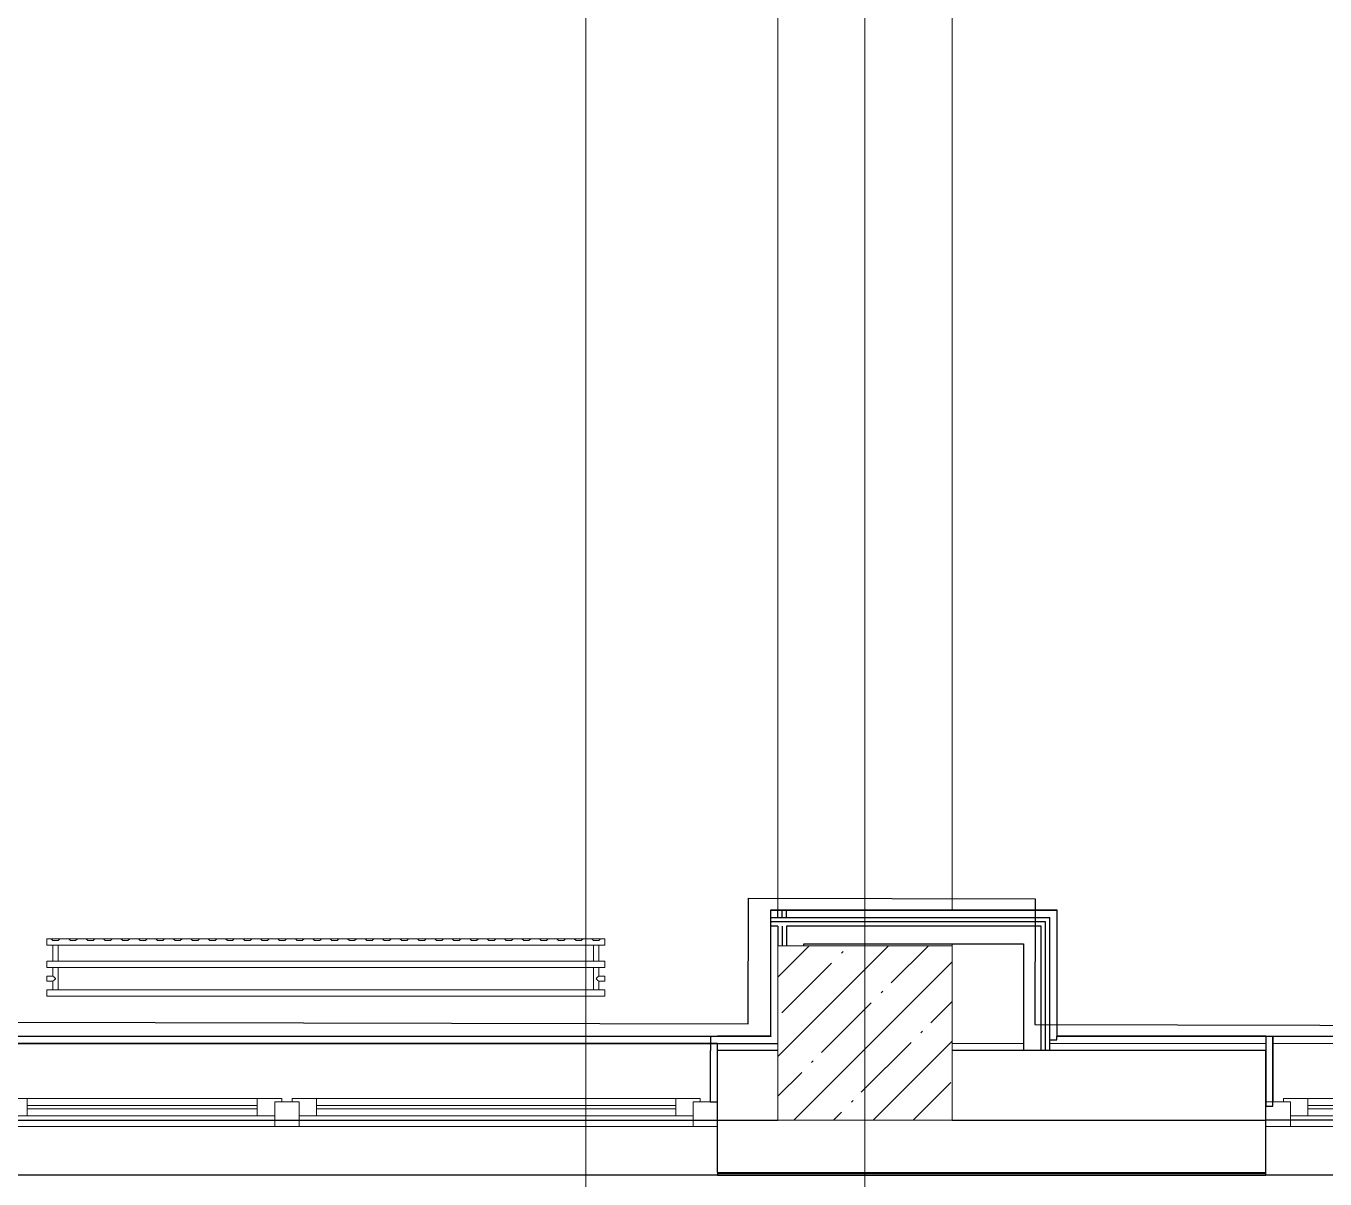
# Model space of a CAD drawing. Header units: millimetres. Extents: x 3914 to 443608, y -156176 to 78197.
# Drawn here: x 67011 to 70736, y -146382 to -143074 of the extents above; entities that cross this region are included whole.
import ezdxf

# ---------------------------------------------------------------- set-up
doc = ezdxf.new("R2010")
doc.units = ezdxf.units.MM
for name, color, linetype, lineweight in [('A-FLOR', 7, 'Continuous', 9), ('A-GLAZ', 7, 'Continuous', 9), ('A-GLAZ-1', 7, 'Continuous', 5), ('S-COLS-1', 7, 'Continuous', 5), ('Оси', 7, 'Continuous', 9)]:
    doc.layers.add(name, color=color, linetype=linetype, lineweight=lineweight)
doc.layers.add('M-EQPM-1', color=7, linetype='Continuous', lineweight=9, true_color=0xb2b2b2)

# ---------------------------------------------------------------- blocks, each defined once
blk = doc.blocks.new('BSC_Колонна _Прямоугольная - 500х500-V8-Объем проектирования 1 этажа')
at = {"layer": 'S-COLS-1'}
h = blk.add_hatch(dxfattribs=at)
h.set_pattern_fill('FP_12', color=256, style=0, pattern_type=2)
h.set_pattern_definition([(45, (-43160, -150), (-114.04925, 114.04925), []), (45, (-43045.95, -150), (-114.04925, 114.04925), [201.613, -40.323, 6.706, -33.617])])
h.paths.add_polyline_path([(250, -250), (250, 250), (-250, 250), (-250, -250)])
for p, q in [((250, 250), (-250, 250)), ((-250, 250), (-250, -250)), ((250, -250), (250, 250)), ((-250, -250), (250, -250))]:
    blk.add_line(p, q, dxfattribs=at)
blk = doc.blocks.new('120_Окно_СКБ_2Ст - 120_Окно_СКБ_2Ст 3100х2500 _мал_створка слева_-22446080-Объем проектирования 1 этажа')
at = {"layer": 'A-GLAZ'}
for p, q in [((-1550, -127), (-1550, -57)), ((-1550, -57), (-1480, -57)), ((-1480, -57), (-1480, -127)), ((650, -127), (650, -57)), ((650, -57), (720, -57)), ((720, -57), (720, -127)), ((1480, -127), (1480, -57)), ((1480, -57), (1550, -57)), ((1550, -57), (1550, -127)), ((650, -87), (-1480, -87)), ((-1480, -87), (-1480, -127)), ((-1430, -137), (-1430, -87)), ((600, -137), (600, -87)), ((650, -127), (650, -87)), ((1480, -87), (720, -87)), ((720, -87), (720, -127)), ((770, -137), (770, -87)), ((1430, -137), (1430, -87)), ((1480, -127), (1480, -87)), ((-1480, -127), (-1550, -127)), ((-1480, -127), (-1500, -127)), ((-1500, -127), (-1500, -137)), ((-1500, -137), (670, -137)), ((670, -137), (-1500, -137)), ((720, -127), (650, -127)), ((670, -127), (650, -127)), ((670, -137), (670, -127)), ((720, -127), (700, -127)), ((700, -127), (700, -137)), ((700, -137), (1500, -137)), ((1500, -137), (700, -137)), ((1550, -127), (1480, -127)), ((1500, -127), (1480, -127)), ((1500, -137), (1500, -127))]:
    blk.add_line(p, q, dxfattribs=at)
at = {"layer": 'A-GLAZ-1'}
for p, q in [((1550, -57), (-1550, -57)), ((-1430, -107), (600, -107)), ((770, -107), (1430, -107)), ((-1530, -127), (-1500, -127)), ((600, -117), (-1430, -117)), ((670, -127), (700, -127)), ((1430, -117), (770, -117)), ((1500, -127), (1530, -127))]:
    blk.add_line(p, q, dxfattribs=at)
blk = doc.blocks.new('120_Окно_СКБ_2Ст - 120_Окно_СКБ_2Ст 2100х2500 _мал створка справа_-V25-Объем проектирования 1 этажа')
at = {"layer": 'A-GLAZ'}
for p, q in [((-1050, -127), (-1050, -57)), ((-1050, -57), (-980, -57)), ((-980, -57), (-980, -127)), ((150, -127), (150, -57)), ((150, -57), (220, -57)), ((220, -57), (220, -127)), ((980, -127), (980, -57)), ((980, -57), (1050, -57)), ((1050, -57), (1050, -127)), ((150, -87), (-980, -87)), ((-980, -87), (-980, -127)), ((-930, -137), (-930, -87)), ((100, -137), (100, -87)), ((150, -127), (150, -87)), ((980, -87), (220, -87)), ((220, -87), (220, -127)), ((270, -137), (270, -87)), ((930, -137), (930, -87)), ((980, -127), (980, -87)), ((-980, -127), (-1050, -127)), ((-980, -127), (-1000, -127)), ((-1000, -127), (-1000, -137)), ((-1000, -137), (170, -137)), ((170, -137), (-1000, -137)), ((220, -127), (150, -127)), ((170, -127), (150, -127)), ((170, -137), (170, -127)), ((220, -127), (200, -127)), ((200, -127), (200, -137)), ((200, -137), (1000, -137)), ((1000, -137), (200, -137)), ((1050, -127), (980, -127)), ((1000, -127), (980, -127)), ((1000, -137), (1000, -127))]:
    blk.add_line(p, q, dxfattribs=at)
at = {"layer": 'A-GLAZ-1'}
for p, q in [((1050, -57), (-1050, -57)), ((-930, -107), (100, -107)), ((270, -107), (930, -107)), ((-1030, -127), (-1000, -127)), ((100, -117), (-930, -117)), ((170, -127), (200, -127)), ((930, -117), (270, -117)), ((1000, -127), (1030, -127))]:
    blk.add_line(p, q, dxfattribs=at)
blk = doc.blocks.new('radiator_prado_classic_z_tip_30_po exemplyaru - Classic Z Тип 30-500-V218-Объем проектирования 1 этажа')
at = {"layer": 'M-EQPM-1'}
for p, q in [((0, 228), (0, 210)), ((1600, 228), (0, 228)), ((0, 210), (0, 228)), ((0, 228), (12.5, 228)), ((12.5, 228), (37.5, 228)), ((37.5, 228), (12.5, 228)), ((12.5, 228), (37.5, 228)), ((12.5, 228), (17.5, 223)), ((12.5, 228), (17.5, 223)), ((32.5, 223), (37.5, 228)), ((37.5, 228), (32.5, 223)), ((37.5, 228), (62.5, 228)), ((62.5, 228), (87.5, 228)), ((87.5, 228), (62.5, 228)), ((62.5, 228), (87.5, 228)), ((62.5, 228), (67.5, 223)), ((62.5, 228), (67.5, 223)), ((82.5, 223), (87.5, 228)), ((87.5, 228), (82.5, 223)), ((87.5, 228), (112.5, 228)), ((112.5, 228), (137.5, 228)), ((137.5, 228), (112.5, 228)), ((112.5, 228), (137.5, 228)), ((112.5, 228), (117.5, 223)), ((112.5, 228), (117.5, 223)), ((132.5, 223), (137.5, 228)), ((137.5, 228), (132.5, 223)), ((137.5, 228), (162.5, 228)), ((162.5, 228), (187.5, 228)), ((187.5, 228), (162.5, 228)), ((162.5, 228), (187.5, 228)), ((162.5, 228), (167.5, 223)), ((162.5, 228), (167.5, 223)), ((182.5, 223), (187.5, 228)), ((187.5, 228), (182.5, 223)), ((187.5, 228), (212.5, 228)), ((212.5, 228), (237.5, 228)), ((237.5, 228), (212.5, 228)), ((212.5, 228), (237.5, 228)), ((212.5, 228), (217.5, 223)), ((212.5, 228), (217.5, 223)), ((232.5, 223), (237.5, 228)), ((237.5, 228), (232.5, 223)), ((237.5, 228), (262.5, 228)), ((262.5, 228), (287.5, 228)), ((287.5, 228), (262.5, 228)), ((262.5, 228), (287.5, 228)), ((262.5, 228), (267.5, 223)), ((262.5, 228), (267.5, 223)), ((282.5, 223), (287.5, 228)), ((287.5, 228), (282.5, 223)), ((287.5, 228), (312.5, 228)), ((312.5, 228), (337.5, 228)), ((337.5, 228), (312.5, 228)), ((312.5, 228), (337.5, 228)), ((312.5, 228), (317.5, 223)), ((312.5, 228), (317.5, 223)), ((332.5, 223), (337.5, 228)), ((337.5, 228), (332.5, 223)), ((337.5, 228), (362.5, 228)), ((362.5, 228), (387.5, 228)), ((387.5, 228), (362.5, 228)), ((362.5, 228), (387.5, 228)), ((362.5, 228), (367.5, 223)), ((362.5, 228), (367.5, 223)), ((382.5, 223), (387.5, 228)), ((387.5, 228), (382.5, 223)), ((387.5, 228), (412.5, 228)), ((412.5, 228), (437.5, 228)), ((437.5, 228), (412.5, 228)), ((412.5, 228), (437.5, 228)), ((412.5, 228), (417.5, 223)), ((412.5, 228), (417.5, 223)), ((432.5, 223), (437.5, 228)), ((437.5, 228), (432.5, 223)), ((437.5, 228), (462.5, 228)), ((462.5, 228), (487.5, 228)), ((487.5, 228), (462.5, 228)), ((462.5, 228), (487.5, 228)), ((462.5, 228), (467.5, 223)), ((462.5, 228), (467.5, 223)), ((482.5, 223), (487.5, 228)), ((487.5, 228), (482.5, 223)), ((487.5, 228), (512.5, 228)), ((512.5, 228), (537.5, 228)), ((537.5, 228), (512.5, 228)), ((512.5, 228), (537.5, 228)), ((512.5, 228), (517.5, 223)), ((512.5, 228), (517.5, 223)), ((532.5, 223), (537.5, 228)), ((537.5, 228), (532.5, 223)), ((537.5, 228), (562.5, 228)), ((562.5, 228), (587.5, 228)), ((587.5, 228), (562.5, 228)), ((562.5, 228), (587.5, 228)), ((562.5, 228), (567.5, 223)), ((562.5, 228), (567.5, 223)), ((582.5, 223), (587.5, 228)), ((587.5, 228), (582.5, 223)), ((587.5, 228), (612.5, 228)), ((612.5, 228), (637.5, 228)), ((637.5, 228), (612.5, 228)), ((612.5, 228), (637.5, 228)), ((612.5, 228), (617.5, 223)), ((612.5, 228), (617.5, 223)), ((632.5, 223), (637.5, 228)), ((637.5, 228), (632.5, 223)), ((637.5, 228), (662.5, 228)), ((662.5, 228), (687.5, 228)), ((687.5, 228), (662.5, 228)), ((662.5, 228), (687.5, 228)), ((662.5, 228), (667.5, 223)), ((662.5, 228), (667.5, 223)), ((682.5, 223), (687.5, 228)), ((687.5, 228), (682.5, 223)), ((687.5, 228), (712.5, 228)), ((712.5, 228), (737.5, 228)), ((737.5, 228), (712.5, 228)), ((712.5, 228), (737.5, 228)), ((712.5, 228), (717.5, 223)), ((712.5, 228), (717.5, 223)), ((732.5, 223), (737.5, 228)), ((737.5, 228), (732.5, 223)), ((737.5, 228), (762.5, 228)), ((762.5, 228), (787.5, 228)), ((787.5, 228), (762.5, 228)), ((762.5, 228), (787.5, 228)), ((762.5, 228), (767.5, 223)), ((762.5, 228), (767.5, 223)), ((782.5, 223), (787.5, 228)), ((787.5, 228), (782.5, 223)), ((787.5, 228), (812.5, 228)), ((812.5, 228), (837.5, 228)), ((837.5, 228), (812.5, 228)), ((812.5, 228), (837.5, 228)), ((812.5, 228), (817.5, 223)), ((812.5, 228), (817.5, 223)), ((832.5, 223), (837.5, 228)), ((837.5, 228), (832.5, 223)), ((837.5, 228), (862.5, 228)), ((862.5, 228), (887.5, 228)), ((887.5, 228), (862.5, 228)), ((862.5, 228), (887.5, 228)), ((862.5, 228), (867.5, 223)), ((862.5, 228), (867.5, 223)), ((882.5, 223), (887.5, 228)), ((887.5, 228), (882.5, 223)), ((887.5, 228), (912.5, 228)), ((912.5, 228), (937.5, 228)), ((937.5, 228), (912.5, 228)), ((912.5, 228), (937.5, 228)), ((912.5, 228), (917.5, 223)), ((912.5, 228), (917.5, 223)), ((932.5, 223), (937.5, 228)), ((937.5, 228), (932.5, 223)), ((937.5, 228), (962.5, 228)), ((962.5, 228), (987.5, 228)), ((987.5, 228), (962.5, 228)), ((962.5, 228), (987.5, 228)), ((962.5, 228), (967.5, 223)), ((962.5, 228), (967.5, 223)), ((982.5, 223), (987.5, 228)), ((987.5, 228), (982.5, 223)), ((987.5, 228), (1012.5, 228)), ((1012.5, 228), (1037.5, 228)), ((1037.5, 228), (1012.5, 228)), ((1012.5, 228), (1037.5, 228)), ((1012.5, 228), (1017.5, 223)), ((1012.5, 228), (1017.5, 223)), ((1032.5, 223), (1037.5, 228)), ((1037.5, 228), (1032.5, 223)), ((1037.5, 228), (1062.5, 228)), ((1062.5, 228), (1087.5, 228)), ((1087.5, 228), (1062.5, 228)), ((1062.5, 228), (1087.5, 228)), ((1062.5, 228), (1067.5, 223)), ((1062.5, 228), (1067.5, 223)), ((1082.5, 223), (1087.5, 228)), ((1087.5, 228), (1082.5, 223)), ((1087.5, 228), (1112.5, 228)), ((1112.5, 228), (1137.5, 228)), ((1137.5, 228), (1112.5, 228)), ((1112.5, 228), (1137.5, 228)), ((1112.5, 228), (1117.5, 223)), ((1112.5, 228), (1117.5, 223)), ((1132.5, 223), (1137.5, 228)), ((1137.5, 228), (1132.5, 223)), ((1137.5, 228), (1162.5, 228)), ((1162.5, 228), (1187.5, 228)), ((1187.5, 228), (1162.5, 228)), ((1162.5, 228), (1187.5, 228)), ((1162.5, 228), (1167.5, 223)), ((1162.5, 228), (1167.5, 223)), ((1182.5, 223), (1187.5, 228)), ((1187.5, 228), (1182.5, 223)), ((1187.5, 228), (1212.5, 228)), ((1212.5, 228), (1237.5, 228)), ((1237.5, 228), (1212.5, 228)), ((1212.5, 228), (1237.5, 228)), ((1212.5, 228), (1217.5, 223)), ((1212.5, 228), (1217.5, 223)), ((1232.5, 223), (1237.5, 228)), ((1237.5, 228), (1232.5, 223)), ((1237.5, 228), (1262.5, 228)), ((1262.5, 228), (1287.5, 228)), ((1287.5, 228), (1262.5, 228)), ((1262.5, 228), (1287.5, 228)), ((1262.5, 228), (1267.5, 223)), ((1262.5, 228), (1267.5, 223)), ((1282.5, 223), (1287.5, 228)), ((1287.5, 228), (1282.5, 223)), ((1287.5, 228), (1312.5, 228)), ((1312.5, 228), (1337.5, 228)), ((1337.5, 228), (1312.5, 228)), ((1312.5, 228), (1337.5, 228)), ((1312.5, 228), (1317.5, 223)), ((1312.5, 228), (1317.5, 223)), ((1332.5, 223), (1337.5, 228)), ((1337.5, 228), (1332.5, 223)), ((1337.5, 228), (1362.5, 228)), ((1362.5, 228), (1387.5, 228)), ((1387.5, 228), (1362.5, 228)), ((1362.5, 228), (1387.5, 228)), ((1362.5, 228), (1367.5, 223)), ((1362.5, 228), (1367.5, 223)), ((1382.5, 223), (1387.5, 228)), ((1387.5, 228), (1382.5, 223)), ((1387.5, 228), (1412.5, 228)), ((1437.5, 228), (1412.5, 228)), ((1412.5, 228), (1437.5, 228)), ((1412.5, 228), (1417.5, 223)), ((1412.5, 228), (1417.5, 223)), ((1413.9, 228), (1437.5, 228)), ((1432.5, 223), (1437.5, 228)), ((1437.5, 228), (1432.5, 223)), ((1437.5, 228), (1462.5, 228)), ((1462.5, 228), (1487.5, 228)), ((1487.5, 228), (1462.5, 228)), ((1462.5, 228), (1487.5, 228)), ((1462.5, 228), (1467.5, 223)), ((1462.5, 228), (1467.5, 223)), ((1482.5, 223), (1487.5, 228)), ((1487.5, 228), (1482.5, 223)), ((1487.5, 228), (1512.5, 228)), ((1512.5, 228), (1537.5, 228)), ((1537.5, 228), (1512.5, 228)), ((1512.5, 228), (1537.5, 228)), ((1512.5, 228), (1517.5, 223)), ((1512.5, 228), (1517.5, 223)), ((1532.5, 223), (1537.5, 228)), ((1537.5, 228), (1532.5, 223)), ((1537.5, 228), (1562.5, 228)), ((1562.5, 228), (1587.5, 228)), ((1587.5, 228), (1562.5, 228)), ((1562.5, 228), (1587.5, 228)), ((1562.5, 228), (1567.5, 223)), ((1562.5, 228), (1567.5, 223)), ((1582.5, 223), (1587.5, 228)), ((1587.5, 228), (1582.5, 223)), ((1587.5, 228), (1600, 228)), ((1600, 210), (1600, 228)), ((1600, 228), (1600, 210)), ((0, 210), (1600, 210)), ((17.8, 210), (0, 210)), ((32.5, 223), (17.5, 223)), ((17.5, 223), (32.5, 223)), ((17.5, 210), (17.5, 164)), ((17.5, 210), (17.5, 164)), ((17.8, 210), (17.5, 210)), ((17.5, 210), (17.8, 210)), ((17.8, 210), (17.5, 210)), ((17.5, 210), (32.5, 210)), ((32.2, 210), (17.8, 210)), ((17.8, 210), (32.2, 210)), ((32.2, 210), (17.8, 210)), ((32.5, 210), (32.2, 210)), ((32.2, 210), (32.5, 210)), ((32.5, 210), (32.2, 210)), ((1567.8, 210), (32.2, 210)), ((32.5, 164), (32.5, 210)), ((32.5, 164), (32.5, 210)), ((82.5, 223), (67.5, 223)), ((67.5, 223), (82.5, 223)), ((132.5, 223), (117.5, 223)), ((117.5, 223), (132.5, 223)), ((182.5, 223), (167.5, 223)), ((167.5, 223), (182.5, 223)), ((232.5, 223), (217.5, 223)), ((217.5, 223), (232.5, 223)), ((282.5, 223), (267.5, 223)), ((267.5, 223), (282.5, 223)), ((332.5, 223), (317.5, 223)), ((317.5, 223), (332.5, 223)), ((382.5, 223), (367.5, 223)), ((367.5, 223), (382.5, 223)), ((432.5, 223), (417.5, 223)), ((417.5, 223), (432.5, 223)), ((482.5, 223), (467.5, 223)), ((467.5, 223), (482.5, 223)), ((532.5, 223), (517.5, 223)), ((517.5, 223), (532.5, 223)), ((582.5, 223), (567.5, 223)), ((567.5, 223), (582.5, 223)), ((632.5, 223), (617.5, 223)), ((617.5, 223), (632.5, 223)), ((682.5, 223), (667.5, 223)), ((667.5, 223), (682.5, 223)), ((732.5, 223), (717.5, 223)), ((717.5, 223), (732.5, 223)), ((782.5, 223), (767.5, 223)), ((767.5, 223), (782.5, 223)), ((832.5, 223), (817.5, 223)), ((817.5, 223), (832.5, 223)), ((882.5, 223), (867.5, 223)), ((867.5, 223), (882.5, 223)), ((932.5, 223), (917.5, 223)), ((917.5, 223), (932.5, 223)), ((982.5, 223), (967.5, 223)), ((967.5, 223), (982.5, 223)), ((1032.5, 223), (1017.5, 223)), ((1017.5, 223), (1032.5, 223)), ((1082.5, 223), (1067.5, 223)), ((1067.5, 223), (1082.5, 223)), ((1132.5, 223), (1117.5, 223)), ((1117.5, 223), (1132.5, 223)), ((1182.5, 223), (1167.5, 223)), ((1167.5, 223), (1182.5, 223)), ((1232.5, 223), (1217.5, 223)), ((1217.5, 223), (1232.5, 223)), ((1282.5, 223), (1267.5, 223)), ((1267.5, 223), (1282.5, 223)), ((1332.5, 223), (1317.5, 223)), ((1317.5, 223), (1332.5, 223)), ((1382.5, 223), (1367.5, 223)), ((1367.5, 223), (1382.5, 223)), ((1432.5, 223), (1417.5, 223)), ((1417.5, 223), (1432.5, 223)), ((1482.5, 223), (1467.5, 223)), ((1467.5, 223), (1482.5, 223)), ((1532.5, 223), (1517.5, 223)), ((1517.5, 223), (1532.5, 223)), ((1582.5, 223), (1567.5, 223)), ((1567.5, 223), (1582.5, 223)), ((1567.5, 210), (1567.5, 164)), ((1567.5, 210), (1567.5, 164)), ((1567.8, 210), (1567.5, 210)), ((1567.5, 210), (1582.5, 210)), ((1567.8, 210), (1567.5, 210)), ((1567.5, 210), (1567.8, 210)), ((1582.2, 210), (1567.8, 210)), ((1582.2, 210), (1567.8, 210)), ((1567.8, 210), (1582.2, 210)), ((1582.5, 210), (1582.2, 210)), ((1582.5, 210), (1582.2, 210)), ((1582.2, 210), (1582.5, 210)), ((1600, 210), (1582.2, 210)), ((1582.5, 164), (1582.5, 210)), ((1582.5, 164), (1582.5, 210)), ((1600, 164), (0, 164)), ((0, 164), (0, 146)), ((0, 146), (0, 164)), ((0, 164), (17.8, 164)), ((17.8, 164), (17.5, 164)), ((17.5, 164), (17.8, 164)), ((17.8, 164), (17.5, 164)), ((17.5, 164), (32.5, 164)), ((32.2, 164), (17.8, 164)), ((17.8, 164), (32.2, 164)), ((32.2, 164), (17.8, 164)), ((32.5, 164), (32.2, 164)), ((32.2, 164), (32.5, 164)), ((32.5, 164), (32.2, 164)), ((32.2, 164), (1567.8, 164)), ((1567.8, 164), (1567.5, 164)), ((1567.5, 164), (1582.5, 164)), ((1567.8, 164), (1567.5, 164)), ((1567.5, 164), (1567.8, 164)), ((1582.2, 164), (1567.8, 164)), ((1582.2, 164), (1567.8, 164)), ((1567.8, 164), (1582.2, 164)), ((1582.5, 164), (1582.2, 164)), ((1582.5, 164), (1582.2, 164)), ((1582.2, 164), (1582.5, 164)), ((1582.2, 164), (1600, 164)), ((1600, 146), (1600, 164)), ((1600, 164), (1600, 146)), ((0, 146), (1600, 146)), ((18.5, 146), (0, 146)), ((17.5, 121.5), (0, 121.5)), ((17.5, 121.5), (0, 121.5)), ((0, 121.5), (0, 120.5)), ((0, 106.5), (0, 121.5)), ((0, 120.5), (0, 107.5)), ((0, 120.5), (0, 119.3)), ((0, 114), (0, 120.5)), ((0, 120.5), (0, 120.5)), ((0, 119.3), (0, 117.8)), ((0, 117.8), (0, 114)), ((0, 114), (0, 110.3)), ((0, 107.5), (0, 114)), ((17.5, 146), (17.5, 121.5)), ((17.5, 146), (17.5, 121.5)), ((17.5, 146), (18.5, 146)), ((18.5, 146), (17.5, 146)), ((17.5, 146), (18.5, 146)), ((32.5, 146), (17.5, 146)), ((18.5, 146), (32.2, 146)), ((32.2, 146), (18.5, 146)), ((18.5, 146), (32.2, 146)), ((32.2, 146), (32.5, 146)), ((32.5, 146), (32.2, 146)), ((32.2, 146), (32.5, 146)), ((1567.8, 146), (32.2, 146)), ((32.5, 82), (32.5, 146)), ((32.5, 82), (32.5, 146)), ((1567.5, 146), (1567.5, 82)), ((1567.5, 146), (1567.5, 82)), ((1567.5, 146), (1567.8, 146)), ((1582.5, 146), (1567.5, 146)), ((1567.5, 146), (1567.8, 146)), ((1567.8, 146), (1567.5, 146)), ((1567.8, 146), (1581.5, 146)), ((1567.8, 146), (1581.5, 146)), ((1581.5, 146), (1567.8, 146)), ((1581.5, 146), (1582.5, 146)), ((1581.5, 146), (1582.5, 146)), ((1582.5, 146), (1581.5, 146)), ((1600, 146), (1581.5, 146)), ((1582.5, 121.5), (1582.5, 146)), ((1582.5, 121.5), (1582.5, 146)), ((1600, 121.5), (1582.5, 121.5)), ((1600, 121.5), (1582.5, 121.5)), ((1600, 121.5), (1600, 106.5)), ((1600, 120.5), (1600, 121.5)), ((1600, 121.5), (1600, 120.5)), ((1600, 120.5), (1600, 121.5)), ((1600, 107.5), (1600, 120.5)), ((1600, 120.5), (1600, 107.5)), ((1600, 107.5), (1600, 120.5)), ((0, 110.3), (0, 108.7)), ((0, 108.7), (0, 107.5)), ((0, 107.5), (0, 106.5)), ((0, 107.5), (0, 107.5)), ((0, 106.5), (17.5, 106.5)), ((0, 106.5), (17.5, 106.5)), ((1600, 82), (0, 82)), ((0, 82), (0, 64)), ((0, 64), (0, 82)), ((0, 82), (18.5, 82)), ((17.5, 106.5), (17.5, 82)), ((17.5, 106.5), (17.5, 82)), ((18.5, 82), (17.5, 82)), ((17.5, 82), (18.5, 82)), ((18.5, 82), (17.5, 82)), ((17.5, 82), (32.5, 82)), ((32.2, 82), (18.5, 82)), ((18.5, 82), (32.2, 82)), ((32.2, 82), (18.5, 82)), ((32.5, 82), (32.2, 82)), ((32.2, 82), (32.5, 82)), ((32.5, 82), (32.2, 82)), ((32.2, 82), (1567.8, 82)), ((1567.8, 82), (1567.5, 82)), ((1567.5, 82), (1582.5, 82)), ((1567.8, 82), (1567.5, 82)), ((1567.5, 82), (1567.8, 82)), ((1581.5, 82), (1567.8, 82)), ((1581.5, 82), (1567.8, 82)), ((1567.8, 82), (1581.5, 82)), ((1582.5, 82), (1581.5, 82)), ((1582.5, 82), (1581.5, 82)), ((1581.5, 82), (1582.5, 82)), ((1581.5, 82), (1600, 82)), ((1582.5, 82), (1582.5, 106.5)), ((1582.5, 106.5), (1600, 106.5)), ((1582.5, 82), (1582.5, 106.5)), ((1582.5, 106.5), (1600, 106.5)), ((1600, 106.5), (1600, 107.5)), ((1600, 107.5), (1600, 106.5)), ((1600, 106.5), (1600, 107.5)), ((1600, 64), (1600, 82)), ((1600, 82), (1600, 64)), ((1600, 64), (0, 64)), ((0, 64), (1600, 64))]:
    blk.add_line(p, q, dxfattribs=at)
for points, knots in [([(18.5, 120.5), (18.4, 120.6), (18.3, 120.7), (18.1, 120.9), (17.9, 121.1), (17.8, 121.2), (17.7, 121.3), (17.5, 121.5), (17.5, 121.5), (17.5, 121.5)], [0.7142857, 0.7142857, 0.7142857, 0.7142857, 0.75, 0.7857143, 0.8214286, 0.8571429, 0.8928571, 0.9285714, 1, 1, 1, 1]), ([(17.5, 121.5), (17.5, 121.5), (17.5, 121.5), (17.7, 121.3), (17.8, 121.2), (17.9, 121.1), (18.1, 120.9), (18.3, 120.7), (18.4, 120.6), (18.5, 120.5)], [0, 0, 0, 0, 0.0714286, 0.1071429, 0.1428571, 0.1785714, 0.2142857, 0.25, 0.2857143, 0.2857143, 0.2857143, 0.2857143]), ([(17.5, 121.5), (17.5, 121.5), (17.5, 121.5), (17.7, 121.3), (17.8, 121.2), (17.9, 121.1), (18.1, 120.9), (18.3, 120.7), (18.4, 120.6), (18.5, 120.5)], [0, 0, 0, 0, 0.0714286, 0.1071429, 0.1428571, 0.1785714, 0.2142857, 0.25, 0.2857143, 0.2857143, 0.2857143, 0.2857143]), ([(25, 114), (24.5, 114.5), (23.6, 115.4), (22.4, 116.6), (21.6, 117.4), (21.1, 117.9), (20.8, 118.2), (20.5, 118.5), (20.2, 118.8), (19.8, 119.1), (19.6, 119.4), (19.3, 119.7), (19, 120), (18.7, 120.3), (18.5, 120.5), (18.3, 120.7), (18.1, 120.9), (17.9, 121.1), (17.8, 121.2), (17.7, 121.3), (17.5, 121.5), (17.5, 121.5), (17.5, 121.5)], [0, 0, 0, 0, 0.142857, 0.285714, 0.357143, 0.392857, 0.428571, 0.464286, 0.5, 0.535714, 0.571429, 0.607143, 0.642857, 0.678571, 0.714286, 0.75, 0.785714, 0.821429, 0.857143, 0.892857, 0.928571, 1, 1, 1, 1]), ([(17.5, 106.5), (17.5, 106.5), (17.5, 106.5), (17.7, 106.7), (17.8, 106.8), (17.9, 106.9), (18.1, 107.1), (18.3, 107.3), (18.5, 107.5), (18.7, 107.7), (19, 108), (19.3, 108.3), (19.6, 108.6), (19.8, 108.9), (20.3, 109.3), (20.7, 109.7), (21.1, 110.1), (21.6, 110.6), (22.4, 111.4), (23.6, 112.6), (24.5, 113.5), (25, 114)], [0, 0, 0, 0, 0.071429, 0.107143, 0.142857, 0.178571, 0.214286, 0.25, 0.285714, 0.321429, 0.357143, 0.392857, 0.428571, 0.464286, 0.5, 0.571429, 0.607143, 0.642857, 0.714286, 0.857143, 1, 1, 1, 1]), ([(22.1, 116.9), (21.9, 117.1), (21.6, 117.4), (21.1, 117.9), (20.8, 118.2), (20.5, 118.5), (20.2, 118.8), (19.9, 119.2), (19.7, 119.3), (19.6, 119.4)], [0.2857143, 0.2857143, 0.2857143, 0.2857143, 0.3571429, 0.3928571, 0.4285714, 0.4642857, 0.5, 0.5357143, 0.5714286, 0.5714286, 0.5714286, 0.5714286]), ([(19.6, 119.4), (19.7, 119.3), (19.9, 119.2), (20.3, 118.7), (20.7, 118.3), (21.1, 117.9), (21.6, 117.4), (21.9, 117.1), (22.1, 116.9)], [0.4285714, 0.4285714, 0.4285714, 0.4285714, 0.4642857, 0.5, 0.5714286, 0.6071429, 0.6428571, 0.7142857, 0.7142857, 0.7142857, 0.7142857]), ([(19.6, 119.4), (19.7, 119.3), (19.8, 119.1), (20.3, 118.7), (20.7, 118.3), (21.1, 117.9), (21.6, 117.4), (21.9, 117.1), (22.1, 116.9)], [0.4285714, 0.4285714, 0.4285714, 0.4285714, 0.4642857, 0.5, 0.5714286, 0.6071429, 0.6428571, 0.7142857, 0.7142857, 0.7142857, 0.7142857]), ([(1575, 114), (1575.5, 114.5), (1576.4, 115.4), (1577.6, 116.6), (1578.4, 117.4), (1578.9, 117.9), (1579.2, 118.2), (1579.5, 118.5), (1579.8, 118.8), (1580.1, 119.2), (1580.4, 119.4), (1580.7, 119.7), (1581, 120), (1581.3, 120.3), (1581.5, 120.5), (1581.7, 120.7), (1581.9, 120.9), (1582.1, 121.1), (1582.2, 121.2), (1582.3, 121.3), (1582.5, 121.5), (1582.5, 121.5), (1582.5, 121.5)], [0, 0, 0, 0, 0.142857, 0.285714, 0.357143, 0.392857, 0.428571, 0.464286, 0.5, 0.535714, 0.571429, 0.607143, 0.642857, 0.678571, 0.714286, 0.75, 0.785714, 0.821429, 0.857143, 0.892857, 0.928571, 1, 1, 1, 1]), ([(1582.5, 106.5), (1582.5, 106.5), (1582.5, 106.5), (1582.3, 106.7), (1582.2, 106.8), (1582.1, 106.9), (1581.9, 107.1), (1581.7, 107.3), (1581.5, 107.5), (1581.3, 107.7), (1581, 108), (1580.7, 108.3), (1580.4, 108.6), (1580.1, 108.8), (1579.7, 109.3), (1579.3, 109.7), (1578.9, 110.1), (1578.4, 110.6), (1577.6, 111.4), (1576.4, 112.6), (1575.5, 113.5), (1575, 114)], [0, 0, 0, 0, 0.071429, 0.107143, 0.142857, 0.178571, 0.214286, 0.25, 0.285714, 0.321429, 0.357143, 0.392857, 0.428571, 0.464286, 0.5, 0.571429, 0.607143, 0.642857, 0.714286, 0.857143, 1, 1, 1, 1]), ([(1580.4, 119.4), (1580.3, 119.3), (1580.1, 119.2), (1579.7, 118.7), (1579.3, 118.3), (1578.9, 117.9), (1578.4, 117.4), (1578.1, 117.1), (1577.9, 116.9)], [0.4285714, 0.4285714, 0.4285714, 0.4285714, 0.4642857, 0.5, 0.5714286, 0.6071429, 0.6428571, 0.7142857, 0.7142857, 0.7142857, 0.7142857]), ([(1580.4, 119.4), (1580.3, 119.3), (1580.1, 119.2), (1579.7, 118.7), (1579.3, 118.3), (1578.9, 117.9), (1578.4, 117.4), (1578.1, 117.1), (1577.9, 116.9)], [0.4285714, 0.4285714, 0.4285714, 0.4285714, 0.4642857, 0.5, 0.5714286, 0.6071429, 0.6428571, 0.7142857, 0.7142857, 0.7142857, 0.7142857]), ([(1577.9, 116.9), (1578.1, 117.1), (1578.4, 117.4), (1578.9, 117.9), (1579.2, 118.2), (1579.5, 118.5), (1579.8, 118.8), (1580.1, 119.2), (1580.3, 119.3), (1580.4, 119.4)], [0.2857143, 0.2857143, 0.2857143, 0.2857143, 0.3571429, 0.3928571, 0.4285714, 0.4642857, 0.5, 0.5357143, 0.5714286, 0.5714286, 0.5714286, 0.5714286]), ([(1582.5, 121.5), (1582.5, 121.5), (1582.5, 121.5), (1582.3, 121.3), (1582.2, 121.2), (1582.1, 121.1), (1581.9, 120.9), (1581.7, 120.7), (1581.6, 120.6), (1581.5, 120.5)], [0, 0, 0, 0, 0.0714286, 0.1071429, 0.1428571, 0.1785714, 0.2142857, 0.25, 0.2857143, 0.2857143, 0.2857143, 0.2857143]), ([(1582.5, 121.5), (1582.5, 121.5), (1582.5, 121.5), (1582.3, 121.3), (1582.2, 121.2), (1582.1, 121.1), (1581.9, 120.9), (1581.7, 120.7), (1581.6, 120.6), (1581.5, 120.5)], [0, 0, 0, 0, 0.0714286, 0.1071429, 0.1428571, 0.1785714, 0.2142857, 0.25, 0.2857143, 0.2857143, 0.2857143, 0.2857143]), ([(1581.5, 120.5), (1581.6, 120.6), (1581.7, 120.7), (1581.9, 120.9), (1582.1, 121.1), (1582.2, 121.2), (1582.3, 121.3), (1582.5, 121.5), (1582.5, 121.5), (1582.5, 121.5)], [0.7142857, 0.7142857, 0.7142857, 0.7142857, 0.75, 0.7857143, 0.8214286, 0.8571429, 0.8928571, 0.9285714, 1, 1, 1, 1]), ([(17.5, 106.5), (17.5, 106.5), (17.5, 106.5), (17.7, 106.7), (17.8, 106.8), (17.9, 106.9), (18.1, 107.1), (18.3, 107.3), (18.4, 107.4), (18.5, 107.5)], [0, 0, 0, 0, 0.0714286, 0.1071429, 0.1428571, 0.1785714, 0.2142857, 0.25, 0.2857143, 0.2857143, 0.2857143, 0.2857143]), ([(18.5, 107.5), (18.4, 107.4), (18.3, 107.3), (18.1, 107.1), (17.9, 106.9), (17.8, 106.8), (17.7, 106.7), (17.5, 106.5), (17.5, 106.5), (17.5, 106.5)], [0.7142857, 0.7142857, 0.7142857, 0.7142857, 0.75, 0.7857143, 0.8214286, 0.8571429, 0.8928571, 0.9285714, 1, 1, 1, 1]), ([(18.5, 107.5), (18.4, 107.4), (18.3, 107.3), (18.1, 107.1), (17.9, 106.9), (17.8, 106.8), (17.7, 106.7), (17.5, 106.5), (17.5, 106.5), (17.5, 106.5)], [0.7142857, 0.7142857, 0.7142857, 0.7142857, 0.75, 0.7857143, 0.8214286, 0.8571429, 0.8928571, 0.9285714, 1, 1, 1, 1]), ([(19.6, 108.6), (19.7, 108.7), (19.9, 108.8), (20.3, 109.3), (20.7, 109.7), (21.1, 110.1), (21.6, 110.6), (21.9, 110.9), (22.1, 111.1)], [0.4285714, 0.4285714, 0.4285714, 0.4285714, 0.4642857, 0.5, 0.5714286, 0.6071429, 0.6428571, 0.7142857, 0.7142857, 0.7142857, 0.7142857]), ([(22.1, 111.1), (21.9, 110.9), (21.6, 110.6), (21.1, 110.1), (20.8, 109.8), (20.5, 109.5), (20.2, 109.2), (19.9, 108.8), (19.7, 108.7), (19.6, 108.6)], [0.2857143, 0.2857143, 0.2857143, 0.2857143, 0.3571429, 0.3928571, 0.4285714, 0.4642857, 0.5, 0.5357143, 0.5714286, 0.5714286, 0.5714286, 0.5714286]), ([(22.1, 111.1), (21.9, 110.9), (21.6, 110.6), (21.1, 110.1), (20.8, 109.8), (20.5, 109.5), (20.2, 109.2), (19.8, 108.9), (19.7, 108.7), (19.6, 108.6)], [0.2857143, 0.2857143, 0.2857143, 0.2857143, 0.3571429, 0.3928571, 0.4285714, 0.4642857, 0.5, 0.5357143, 0.5714286, 0.5714286, 0.5714286, 0.5714286]), ([(1577.9, 111.1), (1578.1, 110.9), (1578.4, 110.6), (1578.9, 110.1), (1579.2, 109.8), (1579.5, 109.5), (1579.8, 109.2), (1580.1, 108.8), (1580.3, 108.7), (1580.4, 108.6)], [0.2857143, 0.2857143, 0.2857143, 0.2857143, 0.3571429, 0.3928571, 0.4285714, 0.4642857, 0.5, 0.5357143, 0.5714286, 0.5714286, 0.5714286, 0.5714286]), ([(1577.9, 111.1), (1578.1, 110.9), (1578.4, 110.6), (1578.9, 110.1), (1579.2, 109.8), (1579.5, 109.5), (1579.8, 109.2), (1580.1, 108.8), (1580.3, 108.7), (1580.4, 108.6)], [0.2857143, 0.2857143, 0.2857143, 0.2857143, 0.3571429, 0.3928571, 0.4285714, 0.4642857, 0.5, 0.5357143, 0.5714286, 0.5714286, 0.5714286, 0.5714286]), ([(1580.4, 108.6), (1580.3, 108.7), (1580.1, 108.8), (1579.7, 109.3), (1579.3, 109.7), (1578.9, 110.1), (1578.4, 110.6), (1578.1, 110.9), (1577.9, 111.1)], [0.4285714, 0.4285714, 0.4285714, 0.4285714, 0.4642857, 0.5, 0.5714286, 0.6071429, 0.6428571, 0.7142857, 0.7142857, 0.7142857, 0.7142857]), ([(1581.5, 107.5), (1581.6, 107.4), (1581.7, 107.3), (1581.9, 107.1), (1582.1, 106.9), (1582.2, 106.8), (1582.3, 106.7), (1582.5, 106.5), (1582.5, 106.5), (1582.5, 106.5)], [0.7142857, 0.7142857, 0.7142857, 0.7142857, 0.75, 0.7857143, 0.8214286, 0.8571429, 0.8928571, 0.9285714, 1, 1, 1, 1]), ([(1581.5, 107.5), (1581.6, 107.4), (1581.7, 107.3), (1581.9, 107.1), (1582.1, 106.9), (1582.2, 106.8), (1582.3, 106.7), (1582.5, 106.5), (1582.5, 106.5), (1582.5, 106.5)], [0.7142857, 0.7142857, 0.7142857, 0.7142857, 0.75, 0.7857143, 0.8214286, 0.8571429, 0.8928571, 0.9285714, 1, 1, 1, 1]), ([(1582.5, 106.5), (1582.5, 106.5), (1582.5, 106.5), (1582.3, 106.7), (1582.2, 106.8), (1582.1, 106.9), (1581.9, 107.1), (1581.7, 107.3), (1581.6, 107.4), (1581.5, 107.5)], [0, 0, 0, 0, 0.0714286, 0.1071429, 0.1428571, 0.1785714, 0.2142857, 0.25, 0.2857143, 0.2857143, 0.2857143, 0.2857143])]:
    blk.add_open_spline(points, degree=3, knots=knots, dxfattribs=at)
for points in [[(19.6, 119.4), (19.5, 119.5), (19.3, 119.7), (19, 120), (18.7, 120.3), (18.6, 120.4), (18.5, 120.5)], [(18.5, 120.5), (18.6, 120.4), (18.7, 120.3), (19, 120), (19.3, 119.7), (19.5, 119.5), (19.6, 119.4)], [(18.5, 120.5), (18.6, 120.4), (18.7, 120.3), (19, 120), (19.3, 119.7), (19.5, 119.5), (19.6, 119.4)], [(25, 114), (24.5, 114.5), (23.6, 115.4), (22.6, 116.4), (22.1, 116.9)], [(22.1, 116.9), (22.6, 116.4), (23.6, 115.4), (24.5, 114.5), (25, 114)], [(22.1, 116.9), (22.6, 116.4), (23.6, 115.4), (24.5, 114.5), (25, 114)], [(22.1, 111.1), (22.6, 111.6), (23.6, 112.6), (24.5, 113.5), (25, 114)], [(25, 114), (24.5, 113.5), (23.6, 112.6), (22.6, 111.6), (22.1, 111.1)], [(25, 114), (24.5, 113.5), (23.6, 112.6), (22.6, 111.6), (22.1, 111.1)], [(1577.9, 116.9), (1577.4, 116.4), (1576.4, 115.4), (1575.5, 114.5), (1575, 114)], [(1577.9, 116.9), (1577.4, 116.4), (1576.4, 115.4), (1575.5, 114.5), (1575, 114)], [(1575, 114), (1575.5, 114.5), (1576.4, 115.4), (1577.4, 116.4), (1577.9, 116.9)], [(1575, 114), (1575.5, 113.5), (1576.4, 112.6), (1577.4, 111.6), (1577.9, 111.1)], [(1575, 114), (1575.5, 113.5), (1576.4, 112.6), (1577.4, 111.6), (1577.9, 111.1)], [(1577.9, 111.1), (1577.4, 111.6), (1576.4, 112.6), (1575.5, 113.5), (1575, 114)], [(1581.5, 120.5), (1581.4, 120.4), (1581.3, 120.3), (1581, 120), (1580.7, 119.7), (1580.5, 119.5), (1580.4, 119.4)], [(1581.5, 120.5), (1581.4, 120.4), (1581.3, 120.3), (1581, 120), (1580.7, 119.7), (1580.5, 119.5), (1580.4, 119.4)], [(1580.4, 119.4), (1580.5, 119.5), (1580.7, 119.7), (1581, 120), (1581.3, 120.3), (1581.4, 120.4), (1581.5, 120.5)], [(18.5, 107.5), (18.6, 107.6), (18.7, 107.7), (19, 108), (19.3, 108.3), (19.5, 108.5), (19.6, 108.6)], [(19.6, 108.6), (19.5, 108.5), (19.3, 108.3), (19, 108), (18.7, 107.7), (18.6, 107.6), (18.5, 107.5)], [(19.6, 108.6), (19.5, 108.5), (19.3, 108.3), (19, 108), (18.7, 107.7), (18.6, 107.6), (18.5, 107.5)], [(1580.4, 108.6), (1580.5, 108.5), (1580.7, 108.3), (1581, 108), (1581.3, 107.7), (1581.4, 107.6), (1581.5, 107.5)], [(1580.4, 108.6), (1580.5, 108.5), (1580.7, 108.3), (1581, 108), (1581.3, 107.7), (1581.4, 107.6), (1581.5, 107.5)], [(1581.5, 107.5), (1581.4, 107.6), (1581.3, 107.7), (1581, 108), (1580.7, 108.3), (1580.5, 108.5), (1580.4, 108.6)]]:
    blk.add_open_spline(points, degree=3, dxfattribs=at)

msp = doc.modelspace()

# ---------------------------------------------------------------- linework, layer by layer
for p, q in [((69146, -145610.7), (69146, -145971.7)), ((69968, -145610.7), (69146, -145610.7)), ((69167, -145631.7), (69167, -145611.7)), ((69179.5, -145631.7), (69179.5, -145611.7)), ((69192, -145631.7), (69192, -145611.7)), ((69968, -145971.7), (69968, -145610.7)), ((69147, -145631.7), (69947, -145631.7)), ((69934.5, -145644.2), (69147, -145644.2)), ((69167, -145656.7), (69147, -145656.7)), ((69167, -145656.7), (69167, -145712.7)), ((69179.5, -145656.7), (69179.5, -145712.7)), ((69922, -145656.7), (69192, -145656.7)), ((69192, -145656.7), (69192, -145712.7)), ((69922, -146012.7), (69922, -145656.7)), ((69934.5, -146012.7), (69934.5, -145644.2)), ((69947, -146012.7), (69947, -145631.7)), ((69242, -145706.7), (69872, -145706.7)), ((69242, -145712.7), (69242, -145706.7)), ((69872, -145706.7), (69872, -146012.7)), ((66817, -145992.7), (68974.5, -145992.7)), ((68974.5, -145992.7), (66817, -145992.7)), ((66894.5, -145971.7), (68994.5, -145971.7)), ((68974.5, -145972.7), (68974.5, -145992.7)), ((68974.5, -145992.7), (69167, -145992.7)), ((68974.5, -145992.7), (68974.5, -146012.7)), ((68994.5, -145992.7), (68974.5, -145992.7)), ((69146, -145971.7), (68994.5, -145971.7)), ((68994.5, -145971.7), (68994.5, -145972.7)), ((68994.5, -146362.7), (68994.5, -145992.7)), ((69147, -145971.7), (69147, -145972.7)), ((69947, -145982.7), (69967, -145982.7)), ((69967, -145982.7), (69967, -145972.7)), ((70567, -145971.7), (69968, -145971.7)), ((70567, -145972.7), (70567, -145971.7)), ((70567, -145971.7), (73646, -145971.7)), ((70567, -145972.7), (70567, -146172.7)), ((70587, -145972.7), (70567, -145972.7)), ((70587, -146172.7), (70587, -145972.7)), ((70587, -145972.7), (70587, -146160.7)), ((70588, -145972.7), (70587, -145972.7)), ((70588, -146160.7), (70588, -145972.7)), ((68973.5, -146012.7), (68973.5, -146160.7)), ((68974.5, -146012.7), (68973.5, -146012.7)), ((68974.5, -146160.7), (68974.5, -146012.7)), ((69167, -146012.7), (68994.5, -146012.7)), ((70567, -146012.7), (69667, -146012.7)), ((70567, -146362.7), (70567, -146012.7)), ((68973.5, -146160.7), (68974.5, -146160.7)), ((68974.5, -146160.7), (68994.5, -146160.7)), ((70567, -146172.7), (70587, -146172.7)), ((70587, -146160.7), (70588, -146160.7)), ((66197, -146212.7), (69167, -146212.7)), ((69667, -146212.7), (70567, -146212.7)), ((73667, -146212.7), (70567, -146212.7)), ((68994.5, -146362.7), (68994.5, -146370.7)), ((68994.5, -146362.7), (70567, -146362.7)), ((68994.5, -146365.7), (70567, -146365.7)), ((70567, -146370.7), (70567, -146362.7)), ((68994.5, -146370.7), (66894.5, -146370.7)), ((68994.5, -146370.7), (70567, -146370.7)), ((73667, -146370.7), (70567, -146370.7))]:
    msp.add_line(p, q)
at = {"flags": 128}
msp.add_lwpolyline([(65597, -138369.7), (65551.2, -138369.6), (65551.2, -138390.6), (65272.2, -138389.9), (65271.5, -138689.9), (64991.5, -138689.3), (64976, -145267.2), (65256, -145267.9), (65254.5, -145927.9), (69082.5, -145936.9), (69083.3, -145575.9), (69905.3, -145577.8), (69904.5, -145938.8), (73582.5, -145947.5), (73600.1, -138429.5), (72222.1, -138426.2), (72222.1, -138433.2), (70429.1, -138429), (70427.7, -139032), (69098.7, -139028.9), (69100.2, -138398.9), (68051.2, -138396.4), (68051.2, -138375.4)], dxfattribs=at)
at = {"layer": 'A-FLOR'}
for p, q in [((69167, -145611.7), (69167, -139062.7)), ((69667, -139062.7), (69667, -145611.7)), ((69967, -145611.7), (69147, -145611.7)), ((69147, -145611.7), (69147, -145971.7)), ((69967, -145972.7), (69967, -145611.7)), ((69667, -145712.7), (69242, -145712.7)), ((69667, -145706.7), (69667, -145712.7)), ((69147, -145972.7), (65318, -145972.7)), ((69872, -145992.7), (69667, -145992.7)), ((70567, -145992.7), (69947, -145992.7)), ((69967, -145972.7), (73647, -145972.7)), ((73647, -145992.7), (70587, -145992.7))]:
    msp.add_line(p, q, dxfattribs=at)
at = {"layer": 'Оси'}
for points in [[(68617, -148019), (68617, -143019), (68617, -123714.7), (68617, -118714.7)], [(69845, -148019), (69845, -147299.5), (69417, -146736.2), (69417, -141736.2), (69417, -123714.7), (69417, -118714.7)]]:
    msp.add_lwpolyline(points, dxfattribs=at)

# ---------------------------------------------------------------- block references
msp.add_blockref('BSC_Колонна _Прямоугольная - 500х500-V8-Объем проектирования 1 этажа', (69417, -145962.7))
at = {"color": 3, "rotation": 180}
for name, p in [('120_Окно_СКБ_2Ст - 120_Окно_СКБ_2Ст 2100х2500 _мал створка справа_-V25-Объем проектирования 1 этажа', (67944.5, -146287.7)), ('120_Окно_СКБ_2Ст - 120_Окно_СКБ_2Ст 3100х2500 _мал_створка слева_-22446080-Объем проектирования 1 этажа', (72117, -146287.7))]:
    msp.add_blockref(name, p, dxfattribs=at)
at = {"layer": 'M-EQPM-1'}
msp.add_blockref('radiator_prado_classic_z_tip_30_po exemplyaru - Classic Z Тип 30-500-V218-Объем проектирования 1 этажа', (67071, -145921), dxfattribs=at)

doc.saveas('drawing.dxf')
